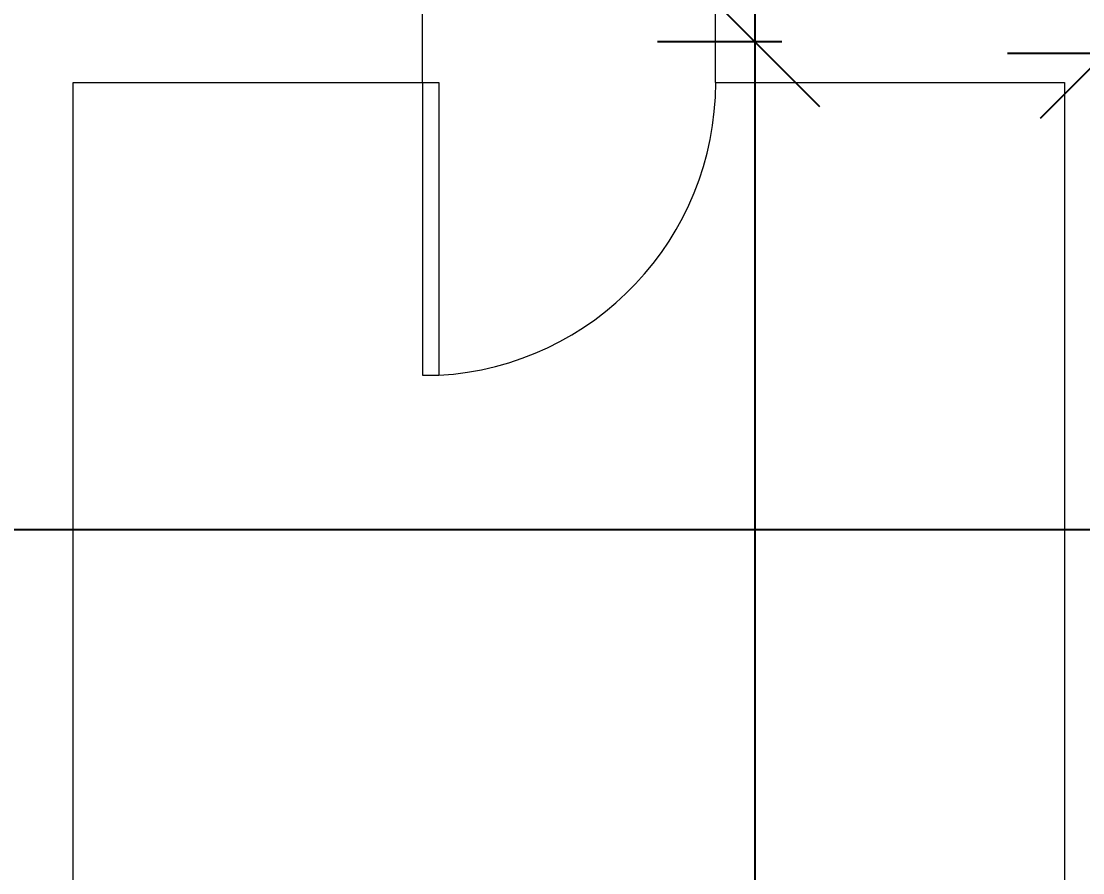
# Model space of a CAD drawing. Header units: inches. Extents: x 1913 to 17425, y -6710 to 1064.
# Drawn here: x 10506.1 to 10636.7, y -1233.8 to -1129 of the extents above; entities that cross this region are included whole.
import ezdxf

# ---------------------------------------------------------------- set-up
doc = ezdxf.new("R2010")
doc.units = ezdxf.units.IN
doc.header["$MEASUREMENT"] = 0
for name, color, linetype, lineweight in [('A-ANNO-DIMS', 211, 'Continuous', 9), ('A-DOOR', 31, 'Continuous', 13), ('A-WALL', 113, 'Continuous', 13)]:
    doc.layers.add(name, color=color, linetype=linetype, lineweight=lineweight)
doc.styles.add('Arial', font='arial.ttf', dxfattribs={"height": 12})
doc.dimstyles.new('Linear_-_3_32__Arial', dxfattribs={"dimscale": 12, "dimtxt": 12.243113, "dimasz": 1.333333, "dimexe": 1, "dimexo": 0.666667, "dimgap": 0.666667, "dimtad": 1, "dimdec": 5, "dimrnd": 0.03125, "dimzin": 1, "dimdsep": 46, "dimlunit": 4, "dimtxsty": 'Arial', "dimblk1": 'OBLIQUE', "dimblk2": 'OBLIQUE', "dimsah": 1, "dimcen": 0.09, "dimdle": 1, "dimazin": 0, "dimtfac": 1, "dimtdec": 4, "dimtix": 1, "dimtmove": 0, "dimatfit": 3, "dimfxl": 1, "dimtvp": 1, "dimtfill": 1, "dimfrac": 2, "dimtolj": 1, "dimtzin": 0, "dimarcsym": 2})

# ---------------------------------------------------------------- blocks, each defined once
blk = doc.blocks.new('Single-Flush - 36_ x 80_-431224-FloorPlan')
at = {"layer": 'A-DOOR', "lineweight": 20}
for p, q in [((16, 5), (16, 41.01)), ((18, 41.01), (16, 41.01)), ((18, 5), (18, 41.01)), ((18, 5), (16, 5))]:
    blk.add_line(p, q, dxfattribs=at)
at = {"layer": 'A-DOOR', "lineweight": 9}
blk.add_arc((18, 5), 36.07, 93.1789, 180, dxfattribs=at)
blk = doc.blocks.new('_Oblique')
at = {"color": 0, "linetype": 'ByBlock', "lineweight": -2}
blk.add_line((-0.5, -0.5), (0.5, 0.5), dxfattribs=at)
blk = doc.blocks.new('*D231')
at = {"layer": 'A-ANNO-DIMS', "color": 0, "lineweight": -2, "transparency": 16777216}
for p, q in [((10867.46, -1065.46), (10867.46, -1144.96)), ((10639.46, -1136.28), (10639.46, -1120.96)), ((10879.46, -1132.96), (10627.46, -1132.96))]:
    blk.add_line(p, q, dxfattribs=at)
at = {"layer": 'Defpoints', "color": 0, "transparency": 16777216}
for p in [(10867.46, -1057.46), (10639.46, -1132.96), (10639.46, -1144.28)]:
    blk.add_point(p, dxfattribs=at)
at = {"layer": 'A-ANNO-DIMS', "color": 0, "lineweight": -2, "transparency": 16777216, "xscale": 16, "yscale": 16, "zscale": 16, "rotation": 180}
blk.add_blockref('_Oblique', (10639.46, -1132.96), dxfattribs=at)
at = {"layer": 'A-ANNO-DIMS', "color": 0, "lineweight": -2, "transparency": 16777216, "xscale": 16, "yscale": 16, "zscale": 16}
blk.add_blockref('_Oblique', (10867.46, -1132.96), dxfattribs=at)
at = {"layer": 'A-ANNO-DIMS', "color": 0, "lineweight": 0, "transparency": 16777216, "insert": (10753.46, -1118.84), "char_height": 12, "width": 103.9723, "attachment_point": 5, "style": 'Arial', "bg_fill": 3, "box_fill_scale": 1.25, "bg_fill_color": 256, "bg_fill_true_color": 13158600, "bg_fill_transparency": 0}
blk.add_mtext('\\A1;19\'-0"', dxfattribs=at)
blk = doc.blocks.new('*D238')
at = {"layer": 'A-ANNO-DIMS', "color": 0, "lineweight": -2, "transparency": 16777216}
for p, q in [((10807.27, -699.53), (10807.27, -1203.53)), ((10849.46, -711.53), (10795.27, -711.53)), ((10297.57, -1191.53), (10819.27, -1191.53))]:
    blk.add_line(p, q, dxfattribs=at)
at = {"layer": 'Defpoints', "color": 0, "transparency": 16777216}
for p in [(10857.46, -711.53), (10289.57, -1191.53), (10807.27, -1191.53)]:
    blk.add_point(p, dxfattribs=at)
at = {"layer": 'A-ANNO-DIMS', "color": 0, "lineweight": -2, "transparency": 16777216, "xscale": 16, "yscale": 16, "zscale": 16}
for p, rotation in [((10807.27, -711.53), 90), ((10807.27, -1191.53), 270)]:
    blk.add_blockref('_Oblique', p, dxfattribs=dict(at, rotation=rotation))
at = {"layer": 'A-ANNO-DIMS', "color": 0, "lineweight": 0, "transparency": 16777216, "insert": (10793.15, -951.53), "char_height": 12, "width": 62.3834, "attachment_point": 5, "rotation": 90, "style": 'Arial', "bg_fill": 3, "box_fill_scale": 1.25, "bg_fill_color": 256, "bg_fill_true_color": 13158600, "bg_fill_transparency": 0}
blk.add_mtext('\\A1;40\'-0"', dxfattribs=at)
blk = doc.blocks.new('*D252')
at = {"layer": 'A-ANNO-DIMS', "color": 0, "lineweight": -2, "transparency": 16777216}
for p, q in [((10596.36, -1119.53), (10596.36, -1443.53)), ((10599.67, -1131.53), (10584.36, -1131.53)), ((10599.67, -1431.53), (10584.36, -1431.53))]:
    blk.add_line(p, q, dxfattribs=at)
at = {"layer": 'Defpoints', "color": 0, "transparency": 16777216}
for p in [(10607.67, -1131.53), (10596.36, -1431.53), (10607.67, -1431.53)]:
    blk.add_point(p, dxfattribs=at)
at = {"layer": 'A-ANNO-DIMS', "color": 0, "lineweight": -2, "transparency": 16777216, "xscale": 16, "yscale": 16, "zscale": 16}
for p, rotation in [((10596.36, -1131.53), 90), ((10596.36, -1431.53), 270)]:
    blk.add_blockref('_Oblique', p, dxfattribs=dict(at, rotation=rotation))
at = {"layer": 'A-ANNO-DIMS', "color": 0, "lineweight": 0, "transparency": 16777216, "insert": (10582.23, -1281.53), "char_height": 12, "width": 62.3834, "attachment_point": 5, "rotation": 90, "style": 'Arial', "bg_fill": 3, "box_fill_scale": 1.25, "bg_fill_color": 256, "bg_fill_true_color": 13158600, "bg_fill_transparency": 0}
blk.add_mtext('\\A1;25\'-0"', dxfattribs=at)

msp = doc.modelspace()

# ---------------------------------------------------------------- linework, layer by layer
at = {"layer": 'A-WALL', "lineweight": 0}
for p, q in [((10555.461831, -1136.525584), (10555.461831, -1126.525584)), ((10591.461831, -1126.525584), (10591.461831, -1136.525584)), ((10512.461831, -1419.025584), (10512.461831, -1136.525584)), ((10512.461831, -1136.525584), (10555.461831, -1136.525584)), ((10591.461831, -1136.525584), (10634.461831, -1136.525584)), ((10634.461831, -1136.525584), (10634.461831, -1419.025584))]:
    msp.add_line(p, q, dxfattribs=at)

# ---------------------------------------------------------------- block references
at = {"layer": 'A-DOOR', "lineweight": 0, "rotation": 179.9999999999997}
msp.add_blockref('Single-Flush - 36_ x 80_-431224-FloorPlan', (10573.461831, -1131.525584), dxfattribs=at)

# ---------------------------------------------------------------- next in the draw order: dimensions: what is measured, and where the dimension line sits
at = {"layer": 'A-ANNO-DIMS', "lineweight": 0}
dim = msp.add_linear_dim(base=(10639.461831, -1132.963864), p1=(10867.461831, -1057.461906), p2=(10639.461831, -1144.277572), angle=180, dimstyle='Linear_-_3_32__Arial', override={"dimpost": '<>', "dimfxl": 243.969178}, dxfattribs=at)
dim.commit()
dim.dimension.update_dxf_attribs({"geometry": '*D231', "text_midpoint": (10753.461831, -1118.836988)})

# ---------------------------------------------------------------- next in the draw order: dimensions: what is measured, and where the dimension line sits
dim = msp.add_linear_dim(base=(10807.273284, -1191.525584), p1=(10857.461831, -711.525584), p2=(10289.569578, -1191.525584), angle=90, dimstyle='Linear_-_3_32__Arial', override={"dimpost": '<>', "dimfxl": 743.573541}, dxfattribs=at)
dim.commit()
dim.dimension.update_dxf_attribs({"geometry": '*D238', "text_midpoint": (10793.146408, -951.525584)})

# ---------------------------------------------------------------- next in the draw order: dimensions: what is measured, and where the dimension line sits
dim = msp.add_linear_dim(base=(10596.355999, -1431.525584), p1=(10607.669708, -1131.525584), p2=(10607.669708, -1431.525584), angle=90, dimstyle='Linear_-_3_32__Arial', override={"dimpost": '<>', "dimfxl": 300}, dxfattribs=at)
dim.commit()
dim.dimension.update_dxf_attribs({"geometry": '*D252', "text_midpoint": (10582.229123, -1281.525584)})

doc.saveas('drawing.dxf')
